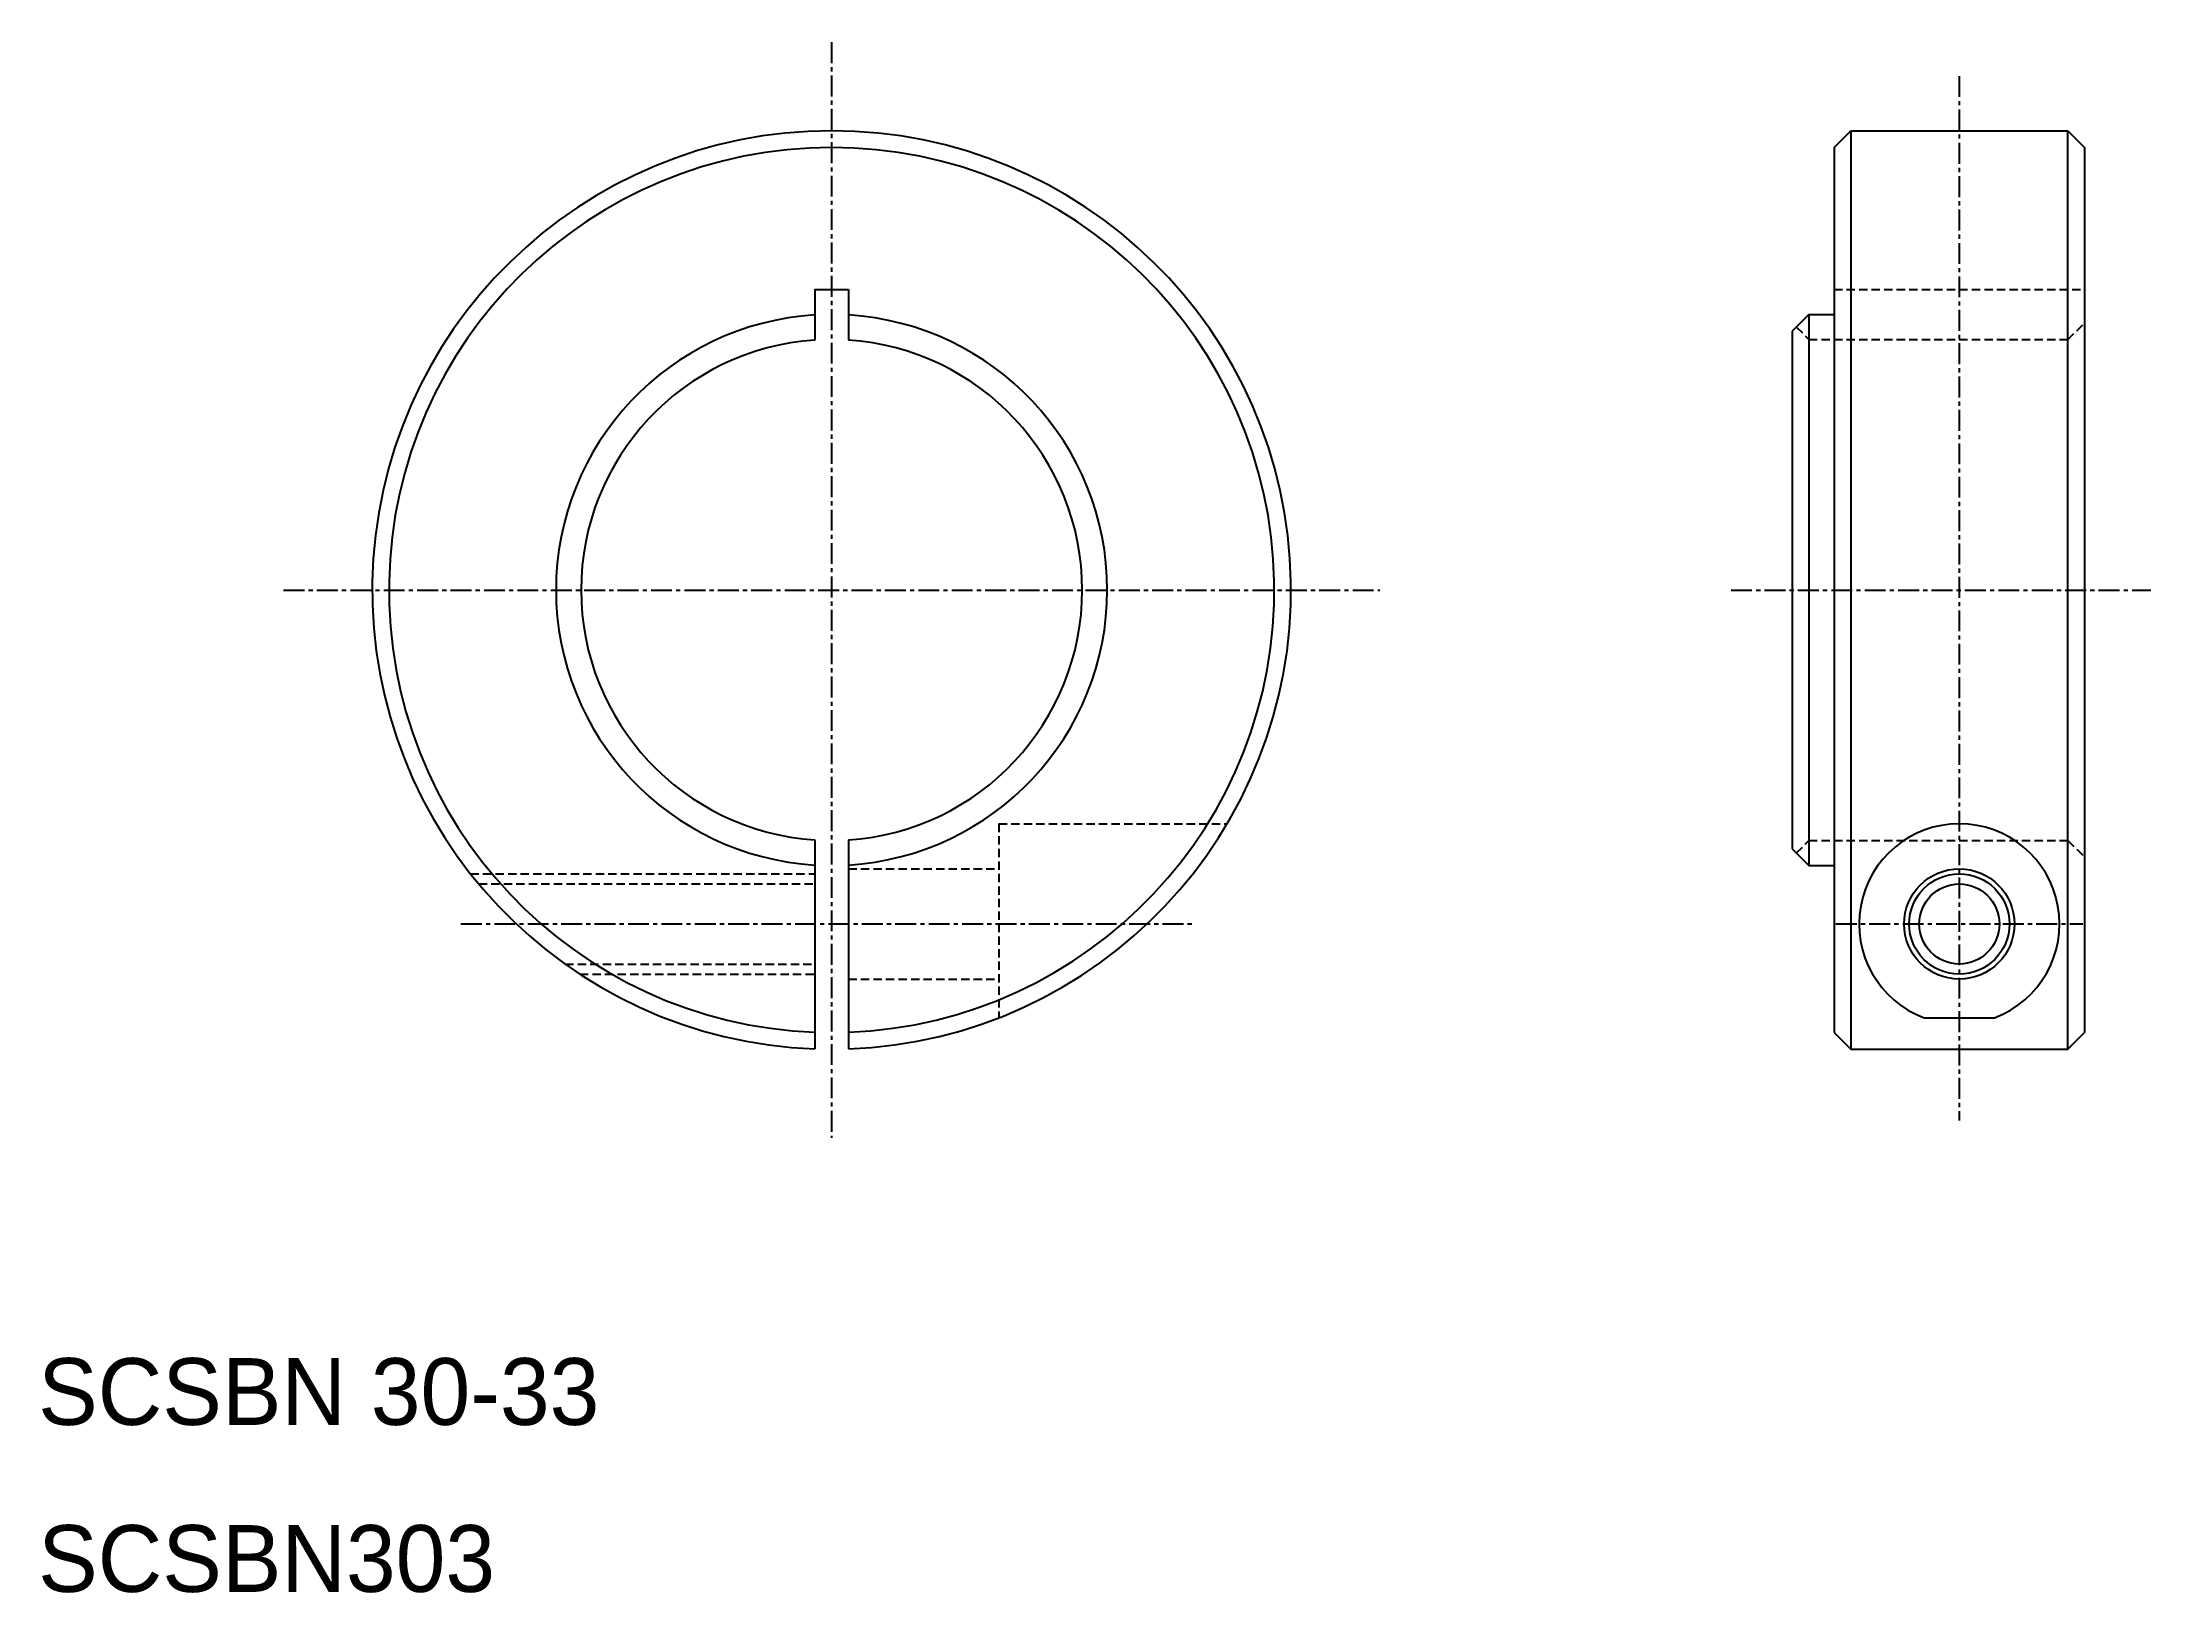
# Model space of a CAD drawing. Extents: x 10 to 136, y 10 to 103.
import ezdxf

# ---------------------------------------------------------------- set-up
doc = ezdxf.new("R2010")
doc.units = 0
doc.linetypes.add('CENTER', pattern=[2, 1.25, -0.25, 0.25, -0.25])
doc.linetypes.add('DASHED', pattern=[0.75, 0.5, -0.25])
doc.layers.get('0').update_dxf_attribs({"linetype": 'CONTINUOUS'})
doc.layers.add('CENTER', color=1, linetype='CENTER')

msp = doc.modelspace()

# ---------------------------------------------------------------- linework, layer by layer
at = {"color": 7, "linetype": 'CONTINUOUS'}
for p, q in [((117.5, 96.5), (118.5, 97.5)), ((118.5, 97.5), (118.5, 42.5)), ((118.5, 97.5), (131.5, 97.5)), ((131.5, 42.5), (131.5, 97.5)), ((131.5, 97.5), (132.5, 96.5)), ((117.5, 96.5), (117.5, 43.5)), ((132.5, 96.5), (132.5, 43.5)), ((56.5, 88.02), (56.5, 84.97)), ((56.5, 88), (58.5, 88)), ((58.5, 88), (58.5, 84.97)), ((116, 86.5), (115, 85.5)), ((116, 86.5), (117.5, 86.5)), ((116, 86.5), (116, 53.5)), ((115, 85.5), (115, 54.5)), ((117.5, 83.25), (117.5, 83.25)), ((117.5, 70), (117.5, 70)), ((56.5, 55.03), (56.5, 42.52)), ((58.5, 55.03), (58.5, 42.52)), ((115, 54.5), (116, 53.5)), ((116, 53.5), (117.5, 53.5)), ((122.89, 44.38), (127.11, 44.38)), ((117.5, 43.5), (118.5, 42.5)), ((131.5, 42.5), (132.5, 43.5)), ((118.5, 42.5), (131.5, 42.5))]:
    msp.add_line(p, q, dxfattribs=at)
at = {"color": 3, "linetype": 'DASHED'}
for p, q in [((117.5, 88), (132.5, 88)), ((131.5, 85), (132.5, 86)), ((115.25, 85.75), (116, 85)), ((116, 85), (131.5, 85)), ((67.5, 56), (67.5, 44.38)), ((67.5, 56), (81.17, 56)), ((115.25, 54.25), (116, 55)), ((116, 55), (131.5, 55)), ((131.5, 55), (132.5, 54)), ((58.5, 53.3), (67.5, 53.3)), ((35.88, 53), (56.5, 53)), ((36.37, 52.4), (56.5, 52.4)), ((41.55, 47.6), (56.5, 47.6)), ((42.43, 47), (56.5, 47)), ((58.5, 46.7), (67.5, 46.7))]:
    msp.add_line(p, q, dxfattribs=at)
at = {"color": 7, "linetype": 'CONTINUOUS'}
for radius in [3.3, 2.4]:
    msp.add_circle((125, 50), radius, dxfattribs=at)
at = {"color": 3}
msp.add_circle((125, 50), 3, dxfattribs=at)
at = {"color": 7, "linetype": 'CONTINUOUS'}
for centre, radius, start, end in [((57.5, 70), 27.5, 272.0839, 267.9161), ((57.5, 70), 26.5, 272.1626, 267.8374), ((57.5, 70), 16.5, 93.4746, 266.5254), ((57.5, 70), 16.5, 273.4746, 86.5254), ((57.5, 70), 15, 93.8226, 266.1774), ((57.5, 70), 15, 273.8226, 86.1774), ((125, 50), 6, 290.5723, 249.4277)]:
    msp.add_arc(centre, radius, start, end, dxfattribs=at)
at = {"layer": 'CENTER', "color": 1, "linetype": 'CENTER'}
for p, q in [((57.5, 102.81), (57.5, 37.19)), ((125, 100.78), (125, 38.24)), ((24.69, 70), (90.31, 70)), ((111.34, 70), (136.46, 70)), ((35.31, 50), (79.27, 50)), ((117.61, 50), (132.39, 50))]:
    msp.add_line(p, q, dxfattribs=at)

# ---------------------------------------------------------------- texts
at = {"color": 7, "linetype": 'CONTINUOUS'}
for s, p in [('SCSBN 30-33', (10, 20)), ('SCSBN303', (10, 10))]:
    msp.add_text(s, height=4, dxfattribs=at).set_placement(p)

doc.saveas('drawing.dxf')
